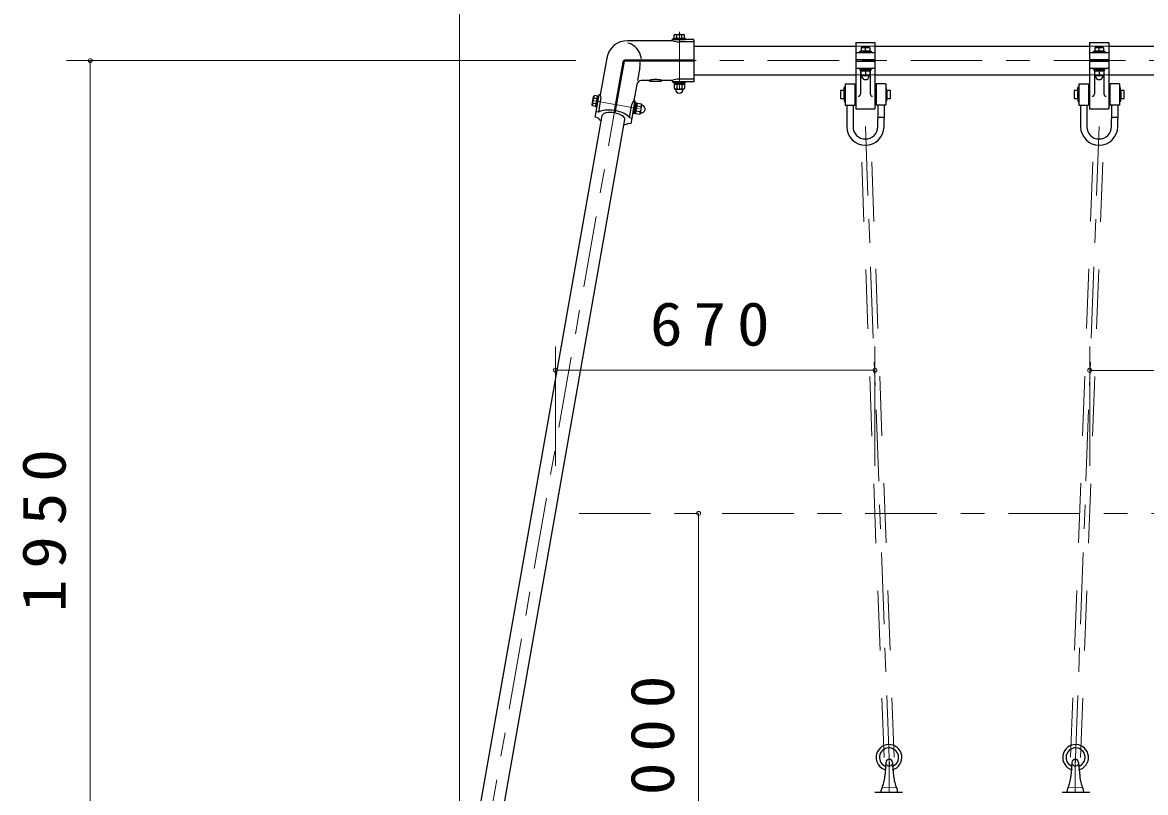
# Model space of a CAD drawing. Units: millimetres on the paper, scale 1:50. Extents: x 197 to 617, y 140 to 437.
# Drawn here: x 221.3 to 268.39, y 221.74 to 254.06 of the extents above; entities that cross this region are included whole.
import ezdxf

# ---------------------------------------------------------------- set-up
doc = ezdxf.new("R2010")
doc.units = ezdxf.units.MM
doc.linetypes.add('USER1', pattern=[4.5, 2.5, -2])
doc.linetypes.add('USER2', pattern=[6, 3, -1, 1, -1])
doc.layers.add('線', color=2, linetype='Continuous', lineweight=25)
doc.layers.add('補助', color=2, linetype='Continuous', lineweight=13)
doc.styles.add('ＭＳ ゴシック', font='')
doc.styles.get('ＭＳ ゴシック').set_extended_font_data('MS Gothic')

# ---------------------------------------------------------------- blocks, each defined once
blk = doc.blocks.new('dimension_origin')
at = {"color": 0, "linetype": 'Continuous', "lineweight": -2}
blk.add_circle((0, 0), 1.25, dxfattribs=at)

msp = doc.modelspace()

# ---------------------------------------------------------------- linework, layer by layer
at = {"layer": '線', "color": 7}
for p, q in [((248.542, 253.29), (248.542, 253.34)), ((249.442, 253.34), (248.542, 253.34)), ((249.442, 253.29), (249.442, 253.34)), ((248.543, 253.29), (246.664, 253.29)), ((249.442, 253.29), (249.442, 252.475)), ((249.442, 253.06), (256.242, 253.06)), ((257.042, 253.06), (266.042, 253.06)), ((266.842, 253.06), (278.842, 253.06)), ((245.798, 252.563), (245.526, 251.023)), ((249.442, 252.435), (249.442, 251.62)), ((247.056, 251.455), (246.936, 250.775)), ((247.592, 251.62), (247.253, 251.62)), ((247.592, 251.59), (247.592, 251.62)), ((247.592, 251.59), (248.092, 251.59)), ((248.092, 251.59), (248.092, 251.62)), ((248.543, 251.62), (248.092, 251.62)), ((248.542, 251.62), (248.542, 251.57)), ((249.442, 251.57), (248.542, 251.57)), ((249.442, 251.85), (256.242, 251.85)), ((249.442, 251.62), (249.442, 251.57)), ((257.042, 251.85), (266.042, 251.85)), ((266.842, 251.85), (278.842, 251.85)), ((245.35, 250.311), (245.477, 251.032)), ((245.526, 251.023), (245.477, 251.032)), ((246.858, 250.045), (246.986, 250.766)), ((246.936, 250.775), (246.986, 250.766)), ((238.129, 207.747), (245.605, 250.145)), ((245.308, 250.077), (245.35, 250.311)), ((245.417, 250.058), (245.308, 250.077)), ((245.459, 250.292), (245.35, 250.311)), ((246.749, 250.064), (246.858, 250.045)), ((246.817, 249.811), (246.858, 250.045)), ((239.086, 207.578), (246.562, 249.977)), ((246.708, 249.83), (246.817, 249.811)), ((257.503, 223.006), (257.459, 222.425)), ((257.782, 223.006), (257.825, 222.425)), ((265.303, 223.006), (265.259, 222.425)), ((265.582, 223.006), (265.625, 222.425))]:
    msp.add_line(p, q, dxfattribs=at)
at = {"layer": '線'}
for p, q in [((248.602, 253.39), (249.082, 253.39)), ((248.602, 253.34), (248.602, 253.39)), ((248.602, 253.34), (249.082, 253.34)), ((248.623, 253.528), (248.662, 253.55)), ((248.623, 253.39), (248.623, 253.528)), ((248.623, 253.39), (249.062, 253.39)), ((248.662, 253.55), (249.022, 253.55)), ((248.733, 253.39), (248.733, 253.528)), ((248.952, 253.39), (248.952, 253.528)), ((249.062, 253.528), (249.022, 253.55)), ((249.062, 253.39), (249.062, 253.528)), ((249.082, 253.39), (249.082, 253.34)), ((249.442, 253.238), (248.842, 253.238)), ((256.242, 253.22), (257.042, 253.22)), ((256.242, 253.22), (256.242, 250.435)), ((256.402, 252.85), (256.882, 252.85)), ((256.402, 252.8), (256.402, 252.85)), ((256.462, 252.99), (256.472, 253)), ((256.462, 252.99), (256.462, 252.85)), ((256.822, 252.85), (256.462, 252.85)), ((256.812, 253), (256.472, 253)), ((256.642, 252.85), (256.642, 252.978)), ((256.822, 252.99), (256.812, 253)), ((256.822, 252.99), (256.822, 252.85)), ((256.882, 252.85), (256.882, 252.8)), ((257.042, 253.22), (257.042, 250.435)), ((266.042, 253.22), (266.842, 253.22)), ((266.042, 253.22), (266.042, 250.435)), ((266.202, 252.85), (266.682, 252.85)), ((266.202, 252.8), (266.202, 252.85)), ((266.262, 252.99), (266.272, 253)), ((266.262, 252.99), (266.262, 252.85)), ((266.622, 252.85), (266.262, 252.85)), ((266.612, 253), (266.272, 253)), ((266.442, 252.85), (266.442, 252.978)), ((266.622, 252.99), (266.612, 253)), ((266.622, 252.99), (266.622, 252.85)), ((266.682, 252.85), (266.682, 252.8)), ((266.842, 253.22), (266.842, 250.435)), ((246.473, 252.393), (246.098, 250.267)), ((249.442, 252.475), (246.572, 252.475)), ((249.442, 252.435), (246.607, 252.435)), ((256.242, 252.8), (257.042, 252.8)), ((256.242, 252.5), (257.042, 252.5)), ((256.242, 252.435), (257.042, 252.435)), ((256.402, 252.8), (256.882, 252.8)), ((266.042, 252.8), (266.842, 252.8)), ((266.042, 252.5), (266.842, 252.5)), ((266.042, 252.435), (266.842, 252.435)), ((266.202, 252.8), (266.682, 252.8)), ((246.509, 252.353), (246.14, 250.26)), ((247.182, 252.17), (247.085, 251.62)), ((256.242, 252.135), (257.042, 252.135)), ((256.402, 252.135), (256.882, 252.135)), ((256.402, 252.085), (256.402, 252.135)), ((256.402, 252.085), (256.882, 252.085)), ((256.427, 252.085), (256.857, 252.085)), ((256.427, 252.085), (256.427, 252.025)), ((256.427, 252.025), (256.857, 252.025)), ((256.442, 252.035), (256.442, 251.057)), ((256.452, 252.025), (256.452, 251.831)), ((256.452, 252.025), (256.832, 252.025)), ((256.639, 252.025), (256.623, 252.085)), ((256.642, 252.025), (256.642, 251.848)), ((256.662, 252.025), (256.646, 252.085)), ((256.832, 252.025), (256.832, 251.831)), ((256.842, 252.035), (256.842, 251.057)), ((256.857, 252.085), (256.857, 252.025)), ((256.882, 252.135), (256.882, 252.085)), ((266.042, 252.135), (266.842, 252.135)), ((266.202, 252.135), (266.682, 252.135)), ((266.202, 252.085), (266.202, 252.135)), ((266.202, 252.085), (266.682, 252.085)), ((266.227, 252.085), (266.657, 252.085)), ((266.227, 252.085), (266.227, 252.025)), ((266.227, 252.025), (266.657, 252.025)), ((266.242, 252.035), (266.242, 251.057)), ((266.252, 252.025), (266.252, 251.831)), ((266.252, 252.025), (266.632, 252.025)), ((266.439, 252.025), (266.423, 252.085)), ((266.442, 252.025), (266.442, 251.848)), ((266.462, 252.025), (266.446, 252.085)), ((266.632, 252.025), (266.632, 251.831)), ((266.642, 252.035), (266.642, 251.057)), ((266.657, 252.085), (266.657, 252.025)), ((266.682, 252.135), (266.682, 252.085)), ((248.602, 251.57), (249.082, 251.57)), ((248.602, 251.52), (248.602, 251.57)), ((248.602, 251.52), (249.082, 251.52)), ((248.623, 251.46), (249.062, 251.46)), ((248.623, 251.46), (248.623, 251.283)), ((249.057, 251.52), (248.627, 251.52)), ((248.627, 251.52), (248.627, 251.46)), ((249.057, 251.46), (248.627, 251.46)), ((248.733, 251.46), (248.733, 251.283)), ((248.839, 251.46), (248.823, 251.52)), ((249.442, 251.673), (248.842, 251.673)), ((248.862, 251.46), (248.846, 251.52)), ((248.952, 251.46), (248.952, 251.283)), ((249.057, 251.52), (249.057, 251.46)), ((249.062, 251.46), (249.062, 251.283)), ((249.082, 251.57), (249.082, 251.52)), ((255.792, 251.485), (256.192, 251.485)), ((255.792, 251.485), (255.792, 250.585)), ((256.192, 251.485), (256.192, 250.585)), ((256.452, 251.831), (256.462, 251.825)), ((256.462, 251.825), (256.822, 251.825)), ((256.482, 251.815), (256.482, 251.825)), ((256.802, 251.815), (256.802, 251.825)), ((256.832, 251.831), (256.822, 251.825)), ((257.492, 251.485), (257.092, 251.485)), ((257.092, 251.485), (257.092, 250.585)), ((257.492, 251.485), (257.492, 250.585)), ((265.592, 251.485), (265.992, 251.485)), ((265.592, 251.485), (265.592, 250.585)), ((265.992, 251.485), (265.992, 250.585)), ((266.252, 251.831), (266.262, 251.825)), ((266.262, 251.825), (266.622, 251.825)), ((266.282, 251.815), (266.282, 251.825)), ((266.602, 251.815), (266.602, 251.825)), ((266.632, 251.831), (266.622, 251.825)), ((267.292, 251.485), (266.892, 251.485)), ((266.892, 251.485), (266.892, 250.585)), ((267.292, 251.485), (267.292, 250.585)), ((245.278, 250.985), (245.249, 250.95)), ((245.414, 250.961), (245.278, 250.985)), ((245.334, 250.509), (245.417, 250.982)), ((245.383, 250.5), (245.466, 250.973)), ((245.417, 250.982), (245.466, 250.973)), ((248.623, 251.283), (248.662, 251.26)), ((248.662, 251.26), (249.022, 251.26)), ((248.682, 251.25), (248.682, 251.26)), ((249.002, 251.25), (249.002, 251.26)), ((249.062, 251.283), (249.022, 251.26)), ((255.737, 251.205), (255.592, 251.205)), ((255.592, 251.205), (255.592, 250.865)), ((255.737, 251.205), (255.768, 251.352)), ((255.737, 251.205), (255.737, 250.866)), ((255.768, 251.352), (255.792, 251.347)), ((255.792, 251.347), (255.792, 250.723)), ((256.242, 251.205), (256.192, 251.205)), ((257.092, 251.205), (257.042, 251.205)), ((257.517, 251.352), (257.492, 251.347)), ((257.492, 251.347), (257.492, 250.723)), ((257.547, 251.205), (257.517, 251.352)), ((257.547, 251.205), (257.547, 250.866)), ((257.692, 251.205), (257.547, 251.205)), ((257.692, 250.865), (257.692, 251.205)), ((265.537, 251.205), (265.392, 251.205)), ((265.392, 251.205), (265.392, 250.865)), ((265.537, 251.205), (265.568, 251.352)), ((265.537, 251.205), (265.537, 250.866)), ((265.568, 251.352), (265.592, 251.347)), ((265.592, 251.347), (265.592, 250.723)), ((266.042, 251.205), (265.992, 251.205)), ((266.892, 251.205), (266.842, 251.205)), ((267.317, 251.352), (267.292, 251.347)), ((267.292, 251.347), (267.292, 250.723)), ((267.347, 251.205), (267.317, 251.352)), ((267.347, 251.205), (267.347, 250.866)), ((267.492, 251.205), (267.347, 251.205)), ((267.492, 250.865), (267.492, 251.205)), ((245.187, 250.596), (245.249, 250.95)), ((245.202, 250.553), (245.187, 250.596)), ((245.337, 250.529), (245.202, 250.553)), ((245.356, 250.637), (245.221, 250.661)), ((245.395, 250.853), (245.259, 250.877)), ((245.383, 250.5), (245.334, 250.509)), ((245.337, 250.529), (245.414, 250.961)), ((245.459, 250.292), (245.554, 250.834)), ((246.749, 250.064), (246.845, 250.607)), ((246.892, 250.234), (246.975, 250.707)), ((246.941, 250.226), (247.024, 250.698)), ((247.02, 250.674), (246.945, 250.25)), ((246.975, 250.707), (247.024, 250.698)), ((247.004, 250.235), (247.08, 250.668)), ((247.079, 250.663), (247.004, 250.24)), ((247.02, 250.674), (247.079, 250.663)), ((247.061, 250.56), (247.235, 250.529)), ((247.08, 250.668), (247.254, 250.637)), ((247.207, 250.24), (247.27, 250.594)), ((247.254, 250.637), (247.27, 250.594)), ((247.276, 250.573), (247.266, 250.574)), ((255.592, 250.865), (255.737, 250.865)), ((255.737, 250.866), (255.768, 250.718)), ((255.768, 250.718), (255.792, 250.723)), ((255.792, 250.585), (256.192, 250.585)), ((255.862, 250.585), (255.862, 249.685)), ((256.122, 250.585), (256.122, 249.685)), ((256.192, 250.865), (256.242, 250.865)), ((257.042, 250.865), (257.092, 250.865)), ((257.492, 250.585), (257.092, 250.585)), ((257.162, 250.585), (257.162, 250.005)), ((257.422, 250.585), (257.422, 250.005)), ((257.517, 250.718), (257.492, 250.723)), ((257.547, 250.866), (257.517, 250.718)), ((257.547, 250.865), (257.692, 250.865)), ((265.392, 250.865), (265.537, 250.865)), ((265.537, 250.866), (265.568, 250.718)), ((265.568, 250.718), (265.592, 250.723)), ((265.592, 250.585), (265.992, 250.585)), ((265.662, 250.585), (265.662, 249.685)), ((265.922, 250.585), (265.922, 249.685)), ((265.992, 250.865), (266.042, 250.865)), ((266.842, 250.865), (266.892, 250.865)), ((267.292, 250.585), (266.892, 250.585)), ((266.962, 250.585), (266.962, 250.005)), ((267.222, 250.585), (267.222, 250.005)), ((267.317, 250.718), (267.292, 250.723)), ((267.347, 250.866), (267.317, 250.718)), ((267.347, 250.865), (267.492, 250.865)), ((246.941, 250.226), (246.892, 250.234)), ((246.945, 250.25), (247.004, 250.24)), ((247.041, 250.448), (246.979, 250.443)), ((247.045, 250.471), (246.983, 250.465)), ((247.004, 250.235), (247.178, 250.205)), ((247.023, 250.344), (247.197, 250.313)), ((247.178, 250.205), (247.207, 250.24)), ((247.221, 250.258), (247.211, 250.259)), ((256.242, 250.435), (257.042, 250.435)), ((257.162, 250.085), (257.422, 250.085)), ((266.042, 250.435), (266.842, 250.435)), ((266.962, 250.085), (267.222, 250.085)), ((257.162, 249.685), (257.162, 250.005)), ((257.422, 249.685), (257.422, 250.005)), ((266.962, 249.685), (266.962, 250.005)), ((267.222, 249.685), (267.222, 250.005))]:
    msp.add_line(p, q, dxfattribs=at)
at = {"layer": '線', "color": 1, "linetype": 'USER2', "lineweight": 13}
for p, q in [((248.842, 251.255), (248.842, 253.655)), ((238.58, 207.509), (246.499, 252.418)), ((246.542, 252.455), (302.642, 252.455)), ((245.194, 250.776), (247.164, 250.429)), ((257.647, 222.817), (256.642, 249.685)), ((265.438, 222.817), (266.442, 249.685)), ((361.636, 233.455), (243.649, 233.455))]:
    msp.add_line(p, q, dxfattribs=at)
at = {"layer": '線', "color": 4, "linetype": 'USER1', "lineweight": 13}
for p, q in [((256.242, 253.06), (257.042, 253.06)), ((266.042, 253.06), (266.842, 253.06)), ((256.242, 251.85), (257.042, 251.85)), ((266.042, 251.85), (266.842, 251.85)), ((257.422, 223.209), (256.432, 249.678)), ((257.842, 223.225), (256.852, 249.693)), ((265.243, 223.225), (266.232, 249.693)), ((265.663, 223.209), (266.652, 249.678))]:
    msp.add_line(p, q, dxfattribs=at)
at = {"layer": '線', "linetype": 'USER1', "lineweight": 13}
for p, q in [((256.522, 252.5), (256.522, 252.435)), ((256.762, 252.5), (256.762, 252.435)), ((266.322, 252.5), (266.322, 252.435)), ((266.562, 252.5), (266.562, 252.435))]:
    msp.add_line(p, q, dxfattribs=at)
at = {"layer": '線', "linetype": 'USER2', "lineweight": 13}
for p, q in [((257.642, 221.755), (257.642, 223.135)), ((265.442, 221.755), (265.442, 223.135))]:
    msp.add_line(p, q, dxfattribs=at)
at = {"layer": '線', "color": 7, "lineweight": 13}
for p, q in [((257.375, 221.955), (257.642, 221.969)), ((257.91, 221.955), (257.642, 221.969)), ((265.175, 221.955), (265.442, 221.969)), ((265.71, 221.955), (265.442, 221.969)), ((257.968, 221.755), (257.316, 221.755)), ((265.116, 221.755), (265.768, 221.755))]:
    msp.add_line(p, q, dxfattribs=at)
at = {"layer": '線', "color": 131}
for p, q in [((257.068, 221.755), (258.165, 221.755)), ((257.877, 221.755), (257.917, 221.755)), ((264.92, 221.755), (266.017, 221.755)), ((265.168, 221.755), (265.207, 221.755))]:
    msp.add_line(p, q, dxfattribs=at)
at = {"layer": '線'}
for points in [[(247.255, 252.525), (247.23, 252.628), (247.197, 252.726), (247.154, 252.817), (247.104, 252.9), (247.046, 252.975), (246.981, 253.04), (246.91, 253.094), (246.834, 253.138), (246.758, 253.168), (246.679, 253.188)], [(247.182, 252.17), (247.197, 252.283), (247.202, 252.395)], [(248.092, 251.62), (248.09, 251.625), (248.084, 251.63), (248.073, 251.634), (248.059, 251.638), (248.041, 251.642), (248.019, 251.646), (247.994, 251.649), (247.967, 251.652), (247.938, 251.654), (247.907, 251.655), (247.875, 251.656), (247.842, 251.657), (247.81, 251.656), (247.778, 251.655), (247.747, 251.654), (247.717, 251.652), (247.69, 251.649), (247.666, 251.646), (247.644, 251.642), (247.626, 251.638), (247.611, 251.634), (247.601, 251.63), (247.594, 251.625), (247.592, 251.62)], [(246.098, 250.267), (246.036, 250.274), (245.974, 250.277), (245.915, 250.277), (245.859, 250.273), (245.807, 250.267), (245.759, 250.257), (245.717, 250.245), (245.681, 250.229), (245.651, 250.211), (245.628, 250.191), (245.613, 250.169), (245.605, 250.145)], [(246.562, 249.977), (246.562, 250.007), (246.551, 250.039), (246.529, 250.071), (246.497, 250.103), (246.455, 250.135), (246.405, 250.165), (246.347, 250.193), (246.282, 250.219), (246.213, 250.241), (246.14, 250.26)]]:
    msp.add_lwpolyline(points, dxfattribs=at)
at = {"layer": '線', "color": 7}
for points in [[(245.417, 250.058), (245.48, 249.994), (245.567, 249.932)], [(246.115, 250.362), (246.014, 250.374), (245.915, 250.379), (245.82, 250.379), (245.73, 250.373), (245.648, 250.36), (245.574, 250.343), (245.511, 250.32), (245.459, 250.292)], [(246.749, 250.064), (246.71, 250.108), (246.658, 250.152), (246.595, 250.193), (246.522, 250.233), (246.44, 250.27), (246.35, 250.302), (246.255, 250.331), (246.156, 250.355)], [(246.524, 249.763), (246.628, 249.791), (246.708, 249.83)]]:
    msp.add_lwpolyline(points, dxfattribs=at)
at = {"layer": '線'}
for centre, radius, start, end in [((248.678, 253.433), 0.11, 60, 120), ((248.842, 253.274), 0.276, 66.5735, 113.4265), ((249.007, 253.433), 0.11, 60, 120), ((248.843, 254.124), 0.886, 250.1405, 269.9272), ((256.552, 252.748), 0.246, 68.5823, 111.4176), ((256.732, 252.748), 0.246, 68.5824, 111.4176), ((266.352, 252.748), 0.246, 68.5823, 111.4176), ((266.532, 252.748), 0.246, 68.5824, 111.4176), ((246.572, 252.375), 0.1, 90, 170), ((246.607, 252.335), 0.1, 90, 170), ((256.342, 252.035), 0.1, 0, 90), ((256.942, 252.035), 0.1, 90, 180), ((266.142, 252.035), 0.1, 0, 90), ((266.742, 252.035), 0.1, 90, 180), ((248.843, 250.787), 0.886, 90.0728, 109.8595), ((256.547, 252.106), 0.274, 249.7445, 290.2556), ((256.642, 251.815), 0.16, 180, 0), ((256.737, 252.106), 0.274, 249.7445, 290.2556), ((266.347, 252.106), 0.274, 249.7445, 290.2556), ((266.442, 251.815), 0.16, 180, 0), ((266.537, 252.106), 0.274, 249.7445, 290.2556), ((245.362, 250.915), 0.11, 140, 200), ((245.207, 250.879), 0.35, 352.6794, 24.3899), ((248.678, 251.378), 0.11, 240, 300), ((248.842, 251.25), 0.16, 180, 0), ((248.842, 251.536), 0.276, 246.5735, 293.4265), ((249.007, 251.378), 0.11, 240, 300), ((256.342, 251.057), 0.1, 270, 0), ((256.942, 251.057), 0.1, 180, 270), ((266.142, 251.057), 0.1, 270, 0), ((266.742, 251.057), 0.1, 180, 270), ((245.305, 250.591), 0.11, 140, 200), ((245.49, 250.725), 0.276, 146.5735, 193.4265), ((247.186, 250.53), 0.35, 135.6101, 167.3206), ((246.967, 250.465), 0.276, 326.5735, 13.4265), ((247.249, 250.415), 0.16, 260, 80), ((247.151, 250.599), 0.11, 320, 20), ((247.094, 250.275), 0.11, 320, 20), ((256.642, 249.685), 0.78, 180, 0), ((256.642, 249.685), 0.52, 180, 0), ((266.442, 249.685), 0.78, 180, 0), ((266.442, 249.685), 0.52, 180, 0)]:
    msp.add_arc(centre, radius, start, end, dxfattribs=at)
at = {"layer": '線', "color": 7}
for centre, radius, start, end in [((246.664, 252.41), 0.88, 90, 170), ((247.253, 251.42), 0.2, 90, 170), ((257.632, 223.217), 0.54, 92.1411, 256.1792), ((257.632, 223.217), 0.54, 286.0716, 92.1411), ((265.453, 223.217), 0.54, 87.8589, 253.9284), ((265.453, 223.217), 0.54, 283.8208, 87.8589), ((257.632, 223.217), 0.4, 92.1411, 252.8573), ((257.632, 223.217), 0.4, 290.2252, 92.1411), ((265.453, 223.217), 0.4, 87.8589, 249.7748), ((265.453, 223.217), 0.4, 287.1427, 87.8589), ((257.642, 222.995), 0.14, 4.2913, 175.7087), ((265.442, 222.995), 0.14, 4.2913, 175.7087), ((256.063, 222.53), 1.4, 334.3662, 355.7087), ((259.222, 222.53), 1.4, 184.2913, 205.6338), ((263.863, 222.53), 1.4, 334.3662, 355.7087), ((267.022, 222.53), 1.4, 184.2913, 205.6338), ((257.627, 221.779), 0.335, 154.3662, 180), ((257.658, 221.779), 0.335, 0, 24.9727), ((265.427, 221.779), 0.335, 155.0273, 180), ((265.458, 221.779), 0.335, 0, 25.6338)]:
    msp.add_arc(centre, radius, start, end, dxfattribs=at)
at = {"layer": '線', "color": 7, "linetype": 'USER1', "lineweight": 13}
for centre in [(257.642, 222.995), (265.442, 222.995)]:
    msp.add_arc(centre, 0.14, 175.7087, 4.2913, dxfattribs=at)
at = {"layer": '線', "color": 7, "lineweight": 13}
for centre, radius, start, end in [((257.316, 221.779), 0.024, 180, 270), ((257.378, 221.895), 0.06, 90, 155.0273), ((257.907, 221.895), 0.06, 24.9727, 90), ((257.968, 221.779), 0.024, 270, 0), ((265.116, 221.779), 0.024, 180, 270), ((265.178, 221.895), 0.06, 90, 155.0273), ((265.707, 221.895), 0.06, 24.9727, 90), ((265.768, 221.779), 0.024, 270, 0)]:
    msp.add_arc(centre, radius, start, end, dxfattribs=at)
at = {"layer": '線', "color": 131}
for centre, start, end in [((257.068, 221.715), 90, 144.7656), ((258.165, 221.715), 43.4325, 90), ((264.92, 221.715), 90, 136.5675), ((266.017, 221.715), 35.2344, 90)]:
    msp.add_arc(centre, 0.04, start, end, dxfattribs=at)
at = {"layer": '補助'}
for p, q in [((239.629, 215.455), (239.629, 284.55)), ((244.506, 252.455), (223.142, 252.455)), ((224.142, 213.455), (224.142, 252.455)), ((243.649, 235.455), (243.649, 240.463)), ((257.039, 235.455), (257.039, 240.463)), ((266.046, 235.455), (266.046, 240.455)), ((243.649, 239.463), (257.039, 239.463)), ((266.046, 239.455), (279.639, 239.455)), ((249.649, 233.455), (249.649, 213.455))]:
    msp.add_line(p, q, dxfattribs=at)

# ---------------------------------------------------------------- block references
at = {"layer": '補助', "xscale": 0.0667, "yscale": 0.0667}
for p, rotation in [((224.142, 252.455), 270), ((257.039, 239.463), 180), ((249.649, 233.455), 270)]:
    msp.add_blockref('dimension_origin', p, dxfattribs=dict(at, rotation=rotation))
for p in [(243.649, 239.463), (266.046, 239.455)]:
    msp.add_blockref('dimension_origin', p, dxfattribs=at)

# ---------------------------------------------------------------- texts
at = {"layer": '補助', "insert": (250.344, 240.463), "char_height": 1.833, "attachment_point": 8, "style": 'ＭＳ ゴシック'}
msp.add_mtext('\\T1.33;\\W1.1;670', dxfattribs=at)
at = {"layer": '補助', "char_height": 1.833, "attachment_point": 8, "rotation": 90, "style": 'ＭＳ ゴシック'}
for s, insert in [('\\T1.33;\\W1.1;1950', (223.142, 232.955)), ('\\T1.33;\\W1.1;1000', (248.649, 223.455))]:
    msp.add_mtext(s, dxfattribs=dict(at, insert=insert))

doc.saveas('drawing.dxf')
